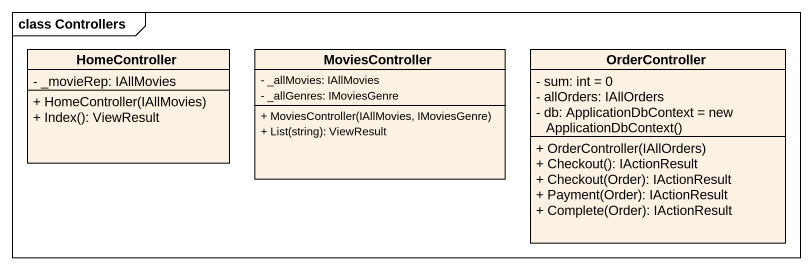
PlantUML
@startuml
mainframe class Controllers
hide circle
hide empty members
skinparam classAttributeIconSize 0
class HomeController {
  - _movieRep: IAllMovies
  + HomeController(IAllMovies)
  + Index(): ViewResult
}
class MoviesController {
  - _allMovies: IAllMovies
  - _allGenres: IMoviesGenre
  + MoviesController(IAllMovies, IMoviesGenre)
  + List(string): ViewResult
}
class OrderController {
  - sum: int = 0
  - allOrders: IAllOrders
  {field} - db: ApplicationDbContext = new ApplicationDbContext()
  + OrderController(IAllOrders)
  + Checkout(): IActionResult
  + Checkout(Order): IActionResult
  + Payment(Order): IActionResult
  + Complete(Order): IActionResult
}
@enduml
